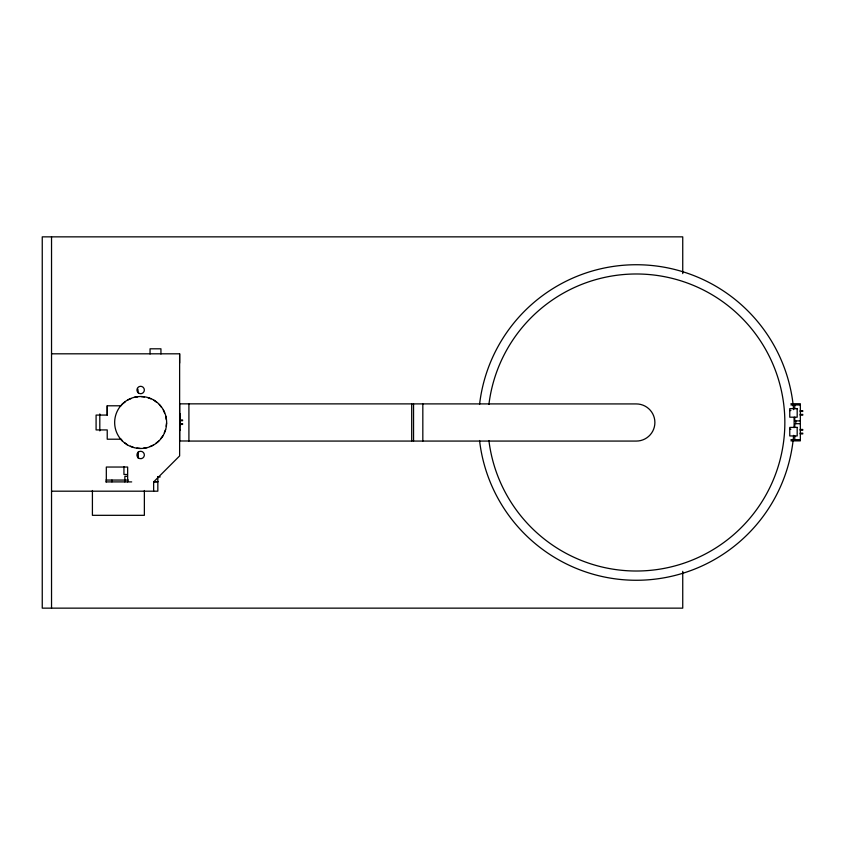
<?xml version="1.0" encoding="UTF-8"?>
<svg xmlns="http://www.w3.org/2000/svg" width="845" height="845" viewBox="0 0 845 845"><rect width="100%" height="100%" fill="white"/><g stroke="black" fill="none" stroke-linecap="round" stroke-linejoin="round"><path stroke-width="1.27" d="M122.261 440.879L120.983 439.21L107.23 439.21L107.23 429.925L96.087 429.925L96.087 415.075L107.23 415.075L107.23 405.79L120.983 405.79L122.261 404.121M150.051 354.002L150.051 348.805L160.941 348.805L160.941 354.002M51.534 353.812L179.626 353.812L179.626 455.92L153.642 481.903L153.642 491.188M165.599 429.598L164.3 432.724M166.138 426.25L166.581 422.891M162.916 435.809L160.856 438.492M122.578 403.878L125.271 401.819M158.712 441.122L156.019 443.181M179.626 430.728L180.165 414.23L179.626 413.691M128.017 399.843L131.144 398.544M153.272 445.157L150.156 446.456M134.313 397.34L137.672 396.896M146.977 447.66L143.618 448.103M141.041 396.558L144.389 397.002M140.249 448.441L136.89 447.998M137.862 389.08L138.295 392.999M188.91 403.847L188.91 441.069L636.327 441.069A18.569 18.569 0 0 0 654.886 422.5A18.569 18.569 0 0 0 636.327 403.931L179.626 403.847L179.626 440.984L188.91 440.984M790.931 403.741L800.342 403.741L800.342 440.868L790.931 440.868M790.931 404.945L800.342 404.945M789.758 410.512L790.867 410.512M800.152 410.702L802.75 410.702L802.75 411.441L800.152 411.441M179.626 414.23L180.165 414.23M800.152 414.409L802.75 414.409L802.75 415.159L800.152 415.159M179.974 419.976L182.583 419.976L182.583 420.725L179.974 420.725M800.342 420.905L794.765 420.905L794.765 417.198M179.974 423.694L182.583 423.694L182.583 424.433L179.974 424.433M800.342 423.694L794.765 423.694L794.765 427.401M789.758 429.26L790.867 429.26M800.152 429.45L802.75 429.45L802.75 430.189L800.152 430.189M179.626 430.189L180.165 430.189M800.152 433.158L802.75 433.158L802.75 433.907L800.152 433.907M790.931 439.664L800.342 439.664M126.655 474.478L123.94 474.478L123.94 466.598M127.331 476.337L124.88 476.337L124.828 481.903M157.645 477.171L160.254 476.897M105.952 480.055L128.345 480.055M154.498 481.629L157.835 481.629M105.794 481.903L131.683 481.903M153.642 481.903L157.835 481.903M51.534 491.188L157.835 491.188L157.835 476.675M147.738 397.551L150.864 398.84M133.552 447.449L130.426 446.16M153.959 400.234L156.642 402.294M127.331 444.766L124.648 442.706M159.261 404.438L161.321 407.121M122.029 440.562L120.919 439.21M163.307 409.867L164.595 412.994M165.8 416.162L166.243 419.521M795.789 420.905L795.789 423.694M794.765 404.945L794.765 408.653M794.765 435.946L794.765 439.664M682.739 273.622L682.739 236.853L42.25 236.853L42.25 608.146L682.739 608.146L682.739 571.326M422.827 403.931L422.827 441.069M413.543 403.931L413.543 441.069M411.695 403.931L411.695 441.069M179.626 353.812L179.626 363.096M144.368 490.501L144.368 515.323L92.411 515.323L92.411 490.501M138.295 451.79L138.295 458.328M127.648 481.903L127.648 467.042L106.322 467.042L106.322 481.903M111.941 480.055L111.941 481.903M107.23 405.79L107.23 415.075M99.805 413.944L99.805 430.887M51.534 236.853L51.534 608.146M488.917 404.406A148.519 148.519 0 0 1 715.757 297.007A148.519 148.519 0 0 1 715.757 547.993A148.519 148.519 0 0 1 488.917 440.594M794.046 417.377A157.804 157.804 0 0 1 794.046 427.623M793.603 435.355A157.804 157.804 0 0 1 479.559 440.52M479.559 404.48A157.804 157.804 0 0 1 793.603 409.645M797.184 408.653L789.758 408.653L789.758 417.198L797.184 417.198L797.184 408.653M797.184 427.401L789.758 427.401L789.758 435.946L797.184 435.946L797.184 427.401M126.972 444.607A25.994 25.994 0 0 0 166.623 423.292A25.994 25.994 0 0 0 128.334 399.611A25.994 25.994 0 0 0 126.972 444.607M138.358 457.916A3.718 3.718 0 0 0 144.326 455.497A3.718 3.718 0 0 0 139.245 451.547A3.718 3.718 0 0 0 138.358 457.916M138.791 393.231A3.718 3.718 0 0 0 144.358 390.01A3.718 3.718 0 0 0 138.791 386.799A3.718 3.718 0 0 0 138.791 393.231"/></g></svg>
